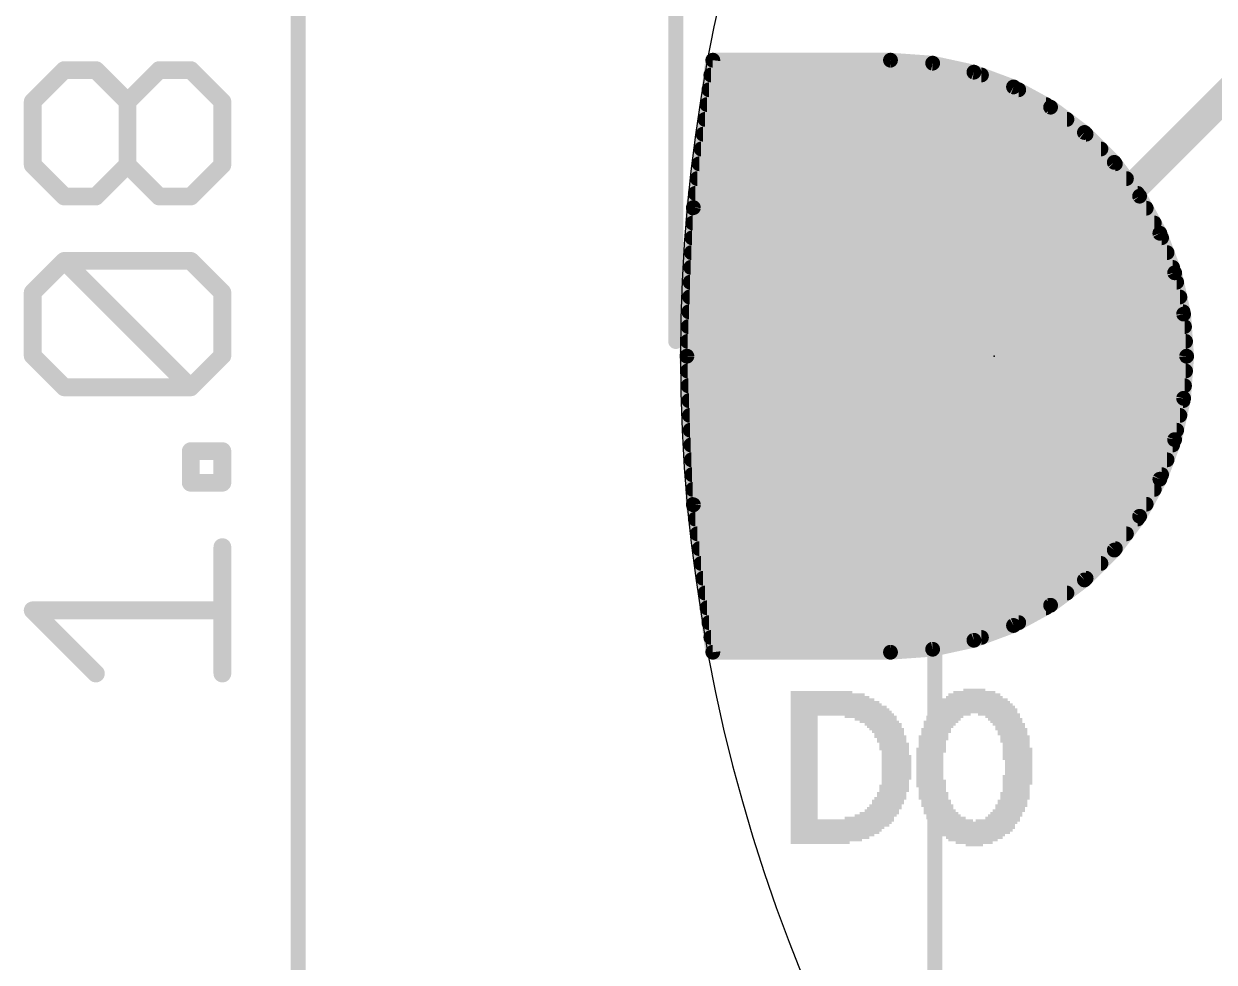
# Model space of a CAD drawing. Extents: x -19.6 to 14, y -19.9 to 18.9.
# Drawn here: x -19.63 to -9.42, y -5.2 to 2.85 of the extents above; entities that cross this region are included whole.
import ezdxf

# ---------------------------------------------------------------- set-up
doc = ezdxf.new("R2010")
doc.units = 0
for name, color, linetype in [('1', 12, 'CONTINUOUS'), ('16', 132, 'CONTINUOUS'), ('17', 110, 'CONTINUOUS'), ('20', 53, 'CONTINUOUS'), ('21', 40, 'CONTINUOUS'), ('23', 53, 'CONTINUOUS'), ('47', 253, 'CONTINUOUS')]:
    doc.layers.add(name, color=color, linetype=linetype)

# ---------------------------------------------------------------- blocks, each defined once
blk = doc.blocks.new('ROUNDP')
at = {"const_width": 0.5}
blk.add_lwpolyline([(0, -0.25, 1), (0, 0.25, 1), (0, -0.25)], format="xyb", dxfattribs=at)
blk = doc.blocks.new('RECT')
blk.add_solid([(-0.5, -0.5), (0.5, -0.5), (-0.5, 0.5), (0.5, 0.5)])

msp = doc.modelspace()

# ---------------------------------------------------------------- linework, layer by layer
at = {"layer": '1'}
for points, const_width in [([(-9.017, 2.54), (-11.557, 0)], 0.254), ([(-13.716, 2.54), (-13.8826, 1.2749)], 0.127), ([(-12.192, 2.54), (-13.716, 2.54)], 0.127), ([(-11.8305, 2.5141), (-12.192, 2.54)], 0.127), ([(-11.4764, 2.4371), (-11.8305, 2.5141)], 0.127), ([(-13.7327, 2.413), (-11.4118, 2.413)], 0.127), ([(-11.1368, 2.3105), (-11.4764, 2.4371)], 0.127), ([(-13.7494, 2.286), (-11.092, 2.286)], 0.127), ([(-10.8188, 2.1368), (-11.1368, 2.3105)], 0.127), ([(-13.7662, 2.159), (-10.8595, 2.159)], 0.127), ([(-10.5287, 1.9196), (-10.8188, 2.1368)], 0.127), ([(-13.7829, 2.032), (-10.6788, 2.032)], 0.127), ([(-13.7996, 1.905), (-10.5141, 1.905)], 0.127), ([(-10.2724, 1.6633), (-10.5287, 1.9196)], 0.127), ([(-13.8163, 1.778), (-10.3871, 1.778)], 0.127), ([(-13.833, 1.651), (-10.2632, 1.651)], 0.127), ([(-10.0552, 1.3732), (-10.2724, 1.6633)], 0.127), ([(-13.8498, 1.524), (-10.1681, 1.524)], 0.127), ([(-13.8665, 1.397), (-10.073, 1.397)], 0.127), ([(-9.8815, 1.0552), (-10.0552, 1.3732)], 0.127), ([(-13.8826, 1.2749), (-13.9382, 0)], 0.127), ([(-13.8828, 1.27), (-9.9988, 1.27)], 0.127), ([(-13.8883, 1.143), (-9.9295, 1.143)], 0.127), ([(-13.8939, 1.016), (-9.8669, 1.016)], 0.127), ([(-9.7549, 0.7156), (-9.8815, 1.0552)], 0.127), ([(-13.8994, 0.889), (-9.8196, 0.889)], 0.127), ([(-13.905, 0.762), (-9.7722, 0.762)], 0.127), ([(-9.6779, 0.3615), (-9.7549, 0.7156)], 0.127), ([(-13.9105, 0.635), (-9.7374, 0.635)], 0.127), ([(-13.916, 0.508), (-9.7097, 0.508)], 0.127), ([(-13.9216, 0.381), (-9.6821, 0.381)], 0.127), ([(-9.652, 0), (-9.6779, 0.3615)], 0.127), ([(-13.9271, 0.254), (-9.6702, 0.254)], 0.127), ([(-13.9327, 0.127), (-9.6611, 0.127)], 0.127), ([(-11.557, 0), (-11.811, 0)], 0.254), ([(-13.9382, 0), (-13.8826, -1.2749)], 0.127), ([(-13.9382, 0), (-9.652, 0)], 0.127), ([(-9.6779, -0.3615), (-9.652, 0)], 0.127), ([(-13.9327, -0.127), (-9.6611, -0.127)], 0.127), ([(-13.9271, -0.254), (-9.6702, -0.254)], 0.127), ([(-9.7549, -0.7156), (-9.6779, -0.3615)], 0.127), ([(-13.9216, -0.381), (-9.6821, -0.381)], 0.127), ([(-13.916, -0.508), (-9.7097, -0.508)], 0.127), ([(-13.9105, -0.635), (-9.7374, -0.635)], 0.127), ([(-13.905, -0.762), (-9.7722, -0.762)], 0.127), ([(-9.8815, -1.0552), (-9.7549, -0.7156)], 0.127), ([(-13.8994, -0.889), (-9.8196, -0.889)], 0.127), ([(-13.8939, -1.016), (-9.8669, -1.016)], 0.127), ([(-10.0552, -1.3732), (-9.8815, -1.0552)], 0.127), ([(-13.8883, -1.143), (-9.9295, -1.143)], 0.127), ([(-13.8828, -1.27), (-9.9989, -1.27)], 0.127), ([(-13.8826, -1.2749), (-13.716, -2.54)], 0.127), ([(-10.2724, -1.6633), (-10.0552, -1.3732)], 0.127), ([(-13.8665, -1.397), (-10.073, -1.397)], 0.127), ([(-13.8498, -1.524), (-10.1681, -1.524)], 0.127), ([(-13.833, -1.651), (-10.2632, -1.651)], 0.127), ([(-10.5287, -1.9196), (-10.2724, -1.6633)], 0.127), ([(-13.8163, -1.778), (-10.3871, -1.778)], 0.127), ([(-13.7996, -1.905), (-10.5141, -1.905)], 0.127), ([(-10.8188, -2.1368), (-10.5287, -1.9196)], 0.127), ([(-13.7829, -2.032), (-10.6788, -2.032)], 0.127), ([(-13.7662, -2.159), (-10.8595, -2.159)], 0.127), ([(-11.1368, -2.3105), (-10.8188, -2.1368)], 0.127), ([(-13.7494, -2.286), (-11.092, -2.286)], 0.127), ([(-11.4764, -2.4371), (-11.1368, -2.3105)], 0.127), ([(-13.7327, -2.413), (-11.4118, -2.413)], 0.127), ([(-11.8305, -2.5141), (-11.4764, -2.4371)], 0.127), ([(-13.716, -2.54), (-12.192, -2.54)], 0.127), ([(-13.716, -2.54), (-12.192, -2.54)], 0.127), ([(-12.192, -2.54), (-11.8305, -2.5141)], 0.127)]:
    msp.add_lwpolyline(points, dxfattribs=dict(at, const_width=const_width))
for points, const_width in [([(-13.716, 2.5718, 1), (-13.716, 2.5082)], 0.0635), ([(-13.6845, 2.5359, 1), (-13.7475, 2.5441)], 0.0635), ([(-12.1897, 2.5717, 1), (-12.1943, 2.5083)], 0.0635), ([(-12.192, 2.5082, 1), (-12.192, 2.5718)], 0.0635), ([(-11.8238, 2.5452, 1), (-11.8373, 2.4831)], 0.0635), ([(-11.8328, 2.4825, 1), (-11.8283, 2.5458)], 0.0635), ([(-13.7327, 2.4448, 1), (-13.7327, 2.3813)], 0.0635), ([(-11.4653, 2.4669, 1), (-11.4875, 2.4074)], 0.0635), ([(-11.4831, 2.4061, 1), (-11.4697, 2.4681)], 0.0635), ([(-11.4118, 2.3813, 1), (-11.4118, 2.4448)], 0.0635), ([(-13.7494, 2.3178, 1), (-13.7494, 2.2542)], 0.0635), ([(-11.1216, 2.3383, 1), (-11.1521, 2.2826)], 0.0635), ([(-11.1479, 2.2807, 1), (-11.1258, 2.3402)], 0.0635), ([(-11.092, 2.2542, 1), (-11.092, 2.3178)], 0.0635), ([(-13.7662, 2.1908, 1), (-13.7662, 2.1273)], 0.0635), ([(-10.8595, 2.1273, 1), (-10.8595, 2.1908)], 0.0635), ([(-10.7997, 2.1622, 1), (-10.8378, 2.1114)], 0.0635), ([(-10.834, 2.1089, 1), (-10.8036, 2.1647)], 0.0635), ([(-13.7829, 2.0638, 1), (-13.7829, 2.0002)], 0.0635), ([(-10.6788, 2.0002, 1), (-10.6788, 2.0638)], 0.0635), ([(-13.7996, 1.9367, 1), (-13.7996, 1.8733)], 0.0635), ([(-10.5062, 1.9421, 1), (-10.5511, 1.8972)], 0.0635), ([(-10.5477, 1.8942, 1), (-10.5096, 1.945)], 0.0635), ([(-10.5141, 1.8733, 1), (-10.5141, 1.9367)], 0.0635), ([(-13.8163, 1.8097, 1), (-13.8163, 1.7463)], 0.0635), ([(-10.3871, 1.7463, 1), (-10.3871, 1.8097)], 0.0635), ([(-13.833, 1.6827, 1), (-13.833, 1.6193)], 0.0635), ([(-10.247, 1.6824, 1), (-10.2978, 1.6443)], 0.0635), ([(-10.2948, 1.6409, 1), (-10.2499, 1.6858)], 0.0635), ([(-10.2632, 1.6193, 1), (-10.2632, 1.6827)], 0.0635), ([(-13.8498, 1.5557, 1), (-13.8498, 1.4923)], 0.0635), ([(-10.1681, 1.4923, 1), (-10.1681, 1.5557)], 0.0635), ([(-13.8665, 1.4287, 1), (-13.8665, 1.3653)], 0.0635), ([(-10.0273, 1.3884, 1), (-10.0831, 1.358)], 0.0635), ([(-10.073, 1.3653, 1), (-10.073, 1.4287)], 0.0635), ([(-13.8828, 1.3017, 1), (-13.8828, 1.2383)], 0.0635), ([(-13.8508, 1.2735, 1), (-13.9143, 1.2762)], 0.0635), ([(-10.0806, 1.3542, 1), (-10.0298, 1.3923)], 0.0635), ([(-9.9988, 1.2383, 1), (-9.9988, 1.3017)], 0.0635), ([(-13.914, 1.279, 1), (-13.8511, 1.2707)], 0.0635), ([(-13.8883, 1.1747, 1), (-13.8883, 1.1113)], 0.0635), ([(-9.9295, 1.1113, 1), (-9.9295, 1.1747)], 0.0635), ([(-13.8939, 1.0477, 1), (-13.8939, 0.9843)], 0.0635), ([(-9.8518, 1.0662, 1), (-9.9113, 1.0441)], 0.0635), ([(-9.9094, 1.0399, 1), (-9.8537, 1.0704)], 0.0635), ([(-9.8669, 0.9843, 1), (-9.8669, 1.0477)], 0.0635), ([(-13.8994, 0.9207, 1), (-13.8994, 0.8573)], 0.0635), ([(-9.8196, 0.8573, 1), (-9.8196, 0.9207)], 0.0635), ([(-13.905, 0.7937, 1), (-13.905, 0.7303)], 0.0635), ([(-9.7722, 0.7303, 1), (-9.7722, 0.7937)], 0.0635), ([(-9.7239, 0.7223, 1), (-9.7859, 0.7089)], 0.0635), ([(-9.7846, 0.7045, 1), (-9.7251, 0.7267)], 0.0635), ([(-13.9105, 0.6667, 1), (-13.9105, 0.6033)], 0.0635), ([(-9.7374, 0.6033, 1), (-9.7374, 0.6667)], 0.0635), ([(-13.916, 0.5397, 1), (-13.916, 0.4763)], 0.0635), ([(-9.7097, 0.4763, 1), (-9.7097, 0.5397)], 0.0635), ([(-13.9216, 0.4128, 1), (-13.9216, 0.3493)], 0.0635), ([(-9.6462, 0.3637, 1), (-9.7095, 0.3592)], 0.0635), ([(-9.6821, 0.3493, 1), (-9.6821, 0.4128)], 0.0635), ([(-13.9271, 0.2858, 1), (-13.9271, 0.2223)], 0.0635), ([(-9.7089, 0.3547, 1), (-9.6468, 0.3682)], 0.0635), ([(-9.6702, 0.2223, 1), (-9.6702, 0.2858)], 0.0635), ([(-13.9327, 0.1588, 1), (-13.9327, 0.0953)], 0.0635), ([(-11.811, 0.0635, 1), (-11.811, -0.0635)], 0.127), ([(-11.6019, 0.0449, 1), (-11.5121, -0.0449)], 0.127), ([(-11.557, -0.0635, 1), (-11.557, 0.0635)], 0.127), ([(-9.6611, 0.0953, 1), (-9.6611, 0.1588)], 0.0635), ([(-13.9382, 0.0318, 1), (-13.9382, -0.0318)], 0.0635), ([(-13.9065, 0.0014, 1), (-13.9699, -0.0014)], 0.0635), ([(-13.9699, 0.0014, 1), (-13.9065, -0.0014)], 0.0635), ([(-9.6203, -0.0023, 1), (-9.6837, 0.0023)], 0.0635), ([(-9.6837, -0.0023, 1), (-9.6203, 0.0023)], 0.0635), ([(-9.652, -0.0318, 1), (-9.652, 0.0318)], 0.0635), ([(-13.9327, -0.0953, 1), (-13.9327, -0.1588)], 0.0635), ([(-9.6611, -0.1588, 1), (-9.6611, -0.0953)], 0.0635), ([(-13.9271, -0.2223, 1), (-13.9271, -0.2858)], 0.0635), ([(-9.6702, -0.2858, 1), (-9.6702, -0.2223)], 0.0635), ([(-9.6468, -0.3682, 1), (-9.7089, -0.3547)], 0.0635), ([(-13.9216, -0.3493, 1), (-13.9216, -0.4128)], 0.0635), ([(-9.7095, -0.3592, 1), (-9.6462, -0.3637)], 0.0635), ([(-9.6821, -0.4128, 1), (-9.6821, -0.3493)], 0.0635), ([(-13.916, -0.4763, 1), (-13.916, -0.5397)], 0.0635), ([(-9.7097, -0.5397, 1), (-9.7097, -0.4763)], 0.0635), ([(-13.9105, -0.6033, 1), (-13.9105, -0.6667)], 0.0635), ([(-9.7374, -0.6667, 1), (-9.7374, -0.6033)], 0.0635), ([(-13.905, -0.7303, 1), (-13.905, -0.7937)], 0.0635), ([(-9.7859, -0.7089, 1), (-9.7239, -0.7223)], 0.0635), ([(-9.7251, -0.7267, 1), (-9.7846, -0.7045)], 0.0635), ([(-9.7722, -0.7937, 1), (-9.7722, -0.7303)], 0.0635), ([(-13.8994, -0.8573, 1), (-13.8994, -0.9207)], 0.0635), ([(-9.8196, -0.9207, 1), (-9.8196, -0.8573)], 0.0635), ([(-13.8939, -0.9843, 1), (-13.8939, -1.0477)], 0.0635), ([(-9.9113, -1.0441, 1), (-9.8518, -1.0662)], 0.0635), ([(-9.8537, -1.0704, 1), (-9.9094, -1.0399)], 0.0635), ([(-9.8669, -1.0477, 1), (-9.8669, -0.9843)], 0.0635), ([(-13.8883, -1.1113, 1), (-13.8883, -1.1747)], 0.0635), ([(-9.9295, -1.1747, 1), (-9.9295, -1.1113)], 0.0635), ([(-13.8828, -1.2383, 1), (-13.8828, -1.3017)], 0.0635), ([(-13.8511, -1.2707, 1), (-13.914, -1.279)], 0.0635), ([(-9.9989, -1.3017, 1), (-9.9989, -1.2383)], 0.0635), ([(-13.9143, -1.2762, 1), (-13.8508, -1.2735)], 0.0635), ([(-10.0831, -1.358, 1), (-10.0273, -1.3884)], 0.0635), ([(-10.0298, -1.3923, 1), (-10.0806, -1.3542)], 0.0635), ([(-13.8665, -1.3653, 1), (-13.8665, -1.4287)], 0.0635), ([(-10.073, -1.4287, 1), (-10.073, -1.3653)], 0.0635), ([(-13.8498, -1.4923, 1), (-13.8498, -1.5557)], 0.0635), ([(-10.1681, -1.5557, 1), (-10.1681, -1.4923)], 0.0635), ([(-13.833, -1.6193, 1), (-13.833, -1.6827)], 0.0635), ([(-10.2978, -1.6443, 1), (-10.247, -1.6824)], 0.0635), ([(-10.2499, -1.6858, 1), (-10.2948, -1.6409)], 0.0635), ([(-10.2632, -1.6827, 1), (-10.2632, -1.6193)], 0.0635), ([(-13.8163, -1.7463, 1), (-13.8163, -1.8097)], 0.0635), ([(-10.3871, -1.8097, 1), (-10.3871, -1.7463)], 0.0635), ([(-13.7996, -1.8733, 1), (-13.7996, -1.9367)], 0.0635), ([(-10.5511, -1.8972, 1), (-10.5062, -1.9421)], 0.0635), ([(-10.5096, -1.945, 1), (-10.5477, -1.8942)], 0.0635), ([(-10.5141, -1.9367, 1), (-10.5141, -1.8733)], 0.0635), ([(-13.7829, -2.0002, 1), (-13.7829, -2.0638)], 0.0635), ([(-10.6788, -2.0638, 1), (-10.6788, -2.0002)], 0.0635), ([(-13.7662, -2.1273, 1), (-13.7662, -2.1908)], 0.0635), ([(-10.8595, -2.1908, 1), (-10.8595, -2.1273)], 0.0635), ([(-10.8378, -2.1114, 1), (-10.7997, -2.1622)], 0.0635), ([(-10.8036, -2.1647, 1), (-10.834, -2.1089)], 0.0635), ([(-13.7494, -2.2542, 1), (-13.7494, -2.3178)], 0.0635), ([(-11.092, -2.3178, 1), (-11.092, -2.2542)], 0.0635), ([(-11.1521, -2.2826, 1), (-11.1216, -2.3383)], 0.0635), ([(-11.1258, -2.3402, 1), (-11.1479, -2.2807)], 0.0635), ([(-13.7327, -2.3813, 1), (-13.7327, -2.4448)], 0.0635), ([(-11.4875, -2.4074, 1), (-11.4653, -2.4669)], 0.0635), ([(-11.4697, -2.4681, 1), (-11.4831, -2.4061)], 0.0635), ([(-11.4118, -2.4448, 1), (-11.4118, -2.3813)], 0.0635), ([(-13.716, -2.5082, 1), (-13.716, -2.5718)], 0.0635), ([(-13.716, -2.5082, 1), (-13.716, -2.5718)], 0.0635), ([(-13.7475, -2.5441, 1), (-13.6845, -2.5359)], 0.0635), ([(-12.1943, -2.5083, 1), (-12.1897, -2.5717)], 0.0635), ([(-12.192, -2.5718, 1), (-12.192, -2.5082)], 0.0635), ([(-12.192, -2.5718, 1), (-12.192, -2.5082)], 0.0635), ([(-11.8373, -2.4831, 1), (-11.8238, -2.5452)], 0.0635), ([(-11.8283, -2.5458, 1), (-11.8328, -2.4825)], 0.0635)]:
    msp.add_lwpolyline(points, format="xyb", dxfattribs=dict(at, const_width=const_width))
at = {"layer": '16', "const_width": 0.127}
for points in [[(-13.716, 2.54), (-13.8826, 1.2749)], [(-12.192, 2.54), (-13.716, 2.54)], [(-11.8305, 2.5141), (-12.192, 2.54)], [(-11.4764, 2.4371), (-11.8305, 2.5141)], [(-13.7327, 2.413), (-11.4118, 2.413)], [(-11.1368, 2.3105), (-11.4764, 2.4371)], [(-13.7494, 2.286), (-11.092, 2.286)], [(-10.8188, 2.1368), (-11.1368, 2.3105)], [(-13.7662, 2.159), (-10.8595, 2.159)], [(-10.5287, 1.9196), (-10.8188, 2.1368)], [(-13.7829, 2.032), (-10.6788, 2.032)], [(-13.7996, 1.905), (-10.5141, 1.905)], [(-10.2724, 1.6633), (-10.5287, 1.9196)], [(-13.8163, 1.778), (-10.3871, 1.778)], [(-13.833, 1.651), (-10.2632, 1.651)], [(-10.0552, 1.3732), (-10.2724, 1.6633)], [(-13.8498, 1.524), (-10.1681, 1.524)], [(-13.8665, 1.397), (-10.073, 1.397)], [(-9.8815, 1.0552), (-10.0552, 1.3732)], [(-13.8826, 1.2749), (-13.9382, 0)], [(-13.8828, 1.27), (-9.9988, 1.27)], [(-13.8883, 1.143), (-9.9295, 1.143)], [(-13.8939, 1.016), (-9.8669, 1.016)], [(-9.7549, 0.7156), (-9.8815, 1.0552)], [(-13.8994, 0.889), (-9.8196, 0.889)], [(-13.905, 0.762), (-9.7722, 0.762)], [(-9.6779, 0.3615), (-9.7549, 0.7156)], [(-13.9105, 0.635), (-9.7374, 0.635)], [(-13.916, 0.508), (-9.7097, 0.508)], [(-13.9216, 0.381), (-9.6821, 0.381)], [(-9.652, 0), (-9.6779, 0.3615)], [(-13.9271, 0.254), (-9.6702, 0.254)], [(-13.9327, 0.127), (-9.6611, 0.127)], [(-13.9382, 0), (-13.8826, -1.2749)], [(-13.9382, 0), (-9.652, 0)], [(-9.6779, -0.3615), (-9.652, 0)], [(-13.9327, -0.127), (-9.6611, -0.127)], [(-13.9271, -0.254), (-9.6702, -0.254)], [(-9.7549, -0.7156), (-9.6779, -0.3615)], [(-13.9216, -0.381), (-9.6821, -0.381)], [(-13.916, -0.508), (-9.7097, -0.508)], [(-13.9105, -0.635), (-9.7374, -0.635)], [(-13.905, -0.762), (-9.7722, -0.762)], [(-9.8815, -1.0552), (-9.7549, -0.7156)], [(-13.8994, -0.889), (-9.8196, -0.889)], [(-13.8939, -1.016), (-9.8669, -1.016)], [(-10.0552, -1.3732), (-9.8815, -1.0552)], [(-13.8883, -1.143), (-9.9295, -1.143)], [(-13.8828, -1.27), (-9.9989, -1.27)], [(-13.8826, -1.2749), (-13.716, -2.54)], [(-10.2724, -1.6633), (-10.0552, -1.3732)], [(-13.8665, -1.397), (-10.073, -1.397)], [(-13.8498, -1.524), (-10.1681, -1.524)], [(-13.833, -1.651), (-10.2632, -1.651)], [(-10.5287, -1.9196), (-10.2724, -1.6633)], [(-13.8163, -1.778), (-10.3871, -1.778)], [(-13.7996, -1.905), (-10.5141, -1.905)], [(-10.8188, -2.1368), (-10.5287, -1.9196)], [(-13.7829, -2.032), (-10.6788, -2.032)], [(-13.7662, -2.159), (-10.8595, -2.159)], [(-11.1368, -2.3105), (-10.8188, -2.1368)], [(-13.7494, -2.286), (-11.092, -2.286)], [(-11.4764, -2.4371), (-11.1368, -2.3105)], [(-13.7327, -2.413), (-11.4118, -2.413)], [(-11.8305, -2.5141), (-11.4764, -2.4371)], [(-13.716, -2.54), (-12.192, -2.54)], [(-13.716, -2.54), (-12.192, -2.54)], [(-12.192, -2.54), (-11.8305, -2.5141)]]:
    msp.add_lwpolyline(points, dxfattribs=at)
at = {"layer": '16', "const_width": 0.0635}
for points in [[(-13.716, 2.5718, 1), (-13.716, 2.5082)], [(-13.6845, 2.5359, 1), (-13.7475, 2.5441)], [(-12.1897, 2.5717, 1), (-12.1943, 2.5083)], [(-12.192, 2.5082, 1), (-12.192, 2.5718)], [(-11.8238, 2.5452, 1), (-11.8373, 2.4831)], [(-11.8328, 2.4825, 1), (-11.8283, 2.5458)], [(-13.7327, 2.4448, 1), (-13.7327, 2.3813)], [(-11.4653, 2.4669, 1), (-11.4875, 2.4074)], [(-11.4831, 2.4061, 1), (-11.4697, 2.4681)], [(-11.4118, 2.3813, 1), (-11.4118, 2.4448)], [(-13.7494, 2.3178, 1), (-13.7494, 2.2542)], [(-11.1216, 2.3383, 1), (-11.1521, 2.2826)], [(-11.1479, 2.2807, 1), (-11.1258, 2.3402)], [(-11.092, 2.2542, 1), (-11.092, 2.3178)], [(-13.7662, 2.1908, 1), (-13.7662, 2.1273)], [(-10.8595, 2.1273, 1), (-10.8595, 2.1908)], [(-10.7997, 2.1622, 1), (-10.8378, 2.1114)], [(-10.834, 2.1089, 1), (-10.8036, 2.1647)], [(-13.7829, 2.0638, 1), (-13.7829, 2.0002)], [(-10.6788, 2.0002, 1), (-10.6788, 2.0638)], [(-13.7996, 1.9367, 1), (-13.7996, 1.8733)], [(-10.5062, 1.9421, 1), (-10.5511, 1.8972)], [(-10.5477, 1.8942, 1), (-10.5096, 1.945)], [(-10.5141, 1.8733, 1), (-10.5141, 1.9367)], [(-13.8163, 1.8097, 1), (-13.8163, 1.7463)], [(-10.3871, 1.7463, 1), (-10.3871, 1.8097)], [(-13.833, 1.6827, 1), (-13.833, 1.6193)], [(-10.247, 1.6824, 1), (-10.2978, 1.6443)], [(-10.2948, 1.6409, 1), (-10.2499, 1.6858)], [(-10.2632, 1.6193, 1), (-10.2632, 1.6827)], [(-13.8498, 1.5557, 1), (-13.8498, 1.4923)], [(-10.1681, 1.4923, 1), (-10.1681, 1.5557)], [(-13.8665, 1.4287, 1), (-13.8665, 1.3653)], [(-10.0273, 1.3884, 1), (-10.0831, 1.358)], [(-10.073, 1.3653, 1), (-10.073, 1.4287)], [(-13.8828, 1.3017, 1), (-13.8828, 1.2383)], [(-13.8508, 1.2735, 1), (-13.9143, 1.2762)], [(-10.0806, 1.3542, 1), (-10.0298, 1.3923)], [(-9.9988, 1.2383, 1), (-9.9988, 1.3017)], [(-13.914, 1.279, 1), (-13.8511, 1.2707)], [(-13.8883, 1.1747, 1), (-13.8883, 1.1113)], [(-9.9295, 1.1113, 1), (-9.9295, 1.1747)], [(-13.8939, 1.0477, 1), (-13.8939, 0.9843)], [(-9.8518, 1.0662, 1), (-9.9113, 1.0441)], [(-9.9094, 1.0399, 1), (-9.8537, 1.0704)], [(-9.8669, 0.9843, 1), (-9.8669, 1.0477)], [(-13.8994, 0.9207, 1), (-13.8994, 0.8573)], [(-9.8196, 0.8573, 1), (-9.8196, 0.9207)], [(-13.905, 0.7937, 1), (-13.905, 0.7303)], [(-9.7722, 0.7303, 1), (-9.7722, 0.7937)], [(-9.7239, 0.7223, 1), (-9.7859, 0.7089)], [(-9.7846, 0.7045, 1), (-9.7251, 0.7267)], [(-13.9105, 0.6667, 1), (-13.9105, 0.6033)], [(-9.7374, 0.6033, 1), (-9.7374, 0.6667)], [(-13.916, 0.5397, 1), (-13.916, 0.4763)], [(-9.7097, 0.4763, 1), (-9.7097, 0.5397)], [(-13.9216, 0.4128, 1), (-13.9216, 0.3493)], [(-9.6462, 0.3637, 1), (-9.7095, 0.3592)], [(-9.6821, 0.3493, 1), (-9.6821, 0.4128)], [(-13.9271, 0.2858, 1), (-13.9271, 0.2223)], [(-9.7089, 0.3547, 1), (-9.6468, 0.3682)], [(-9.6702, 0.2223, 1), (-9.6702, 0.2858)], [(-13.9327, 0.1588, 1), (-13.9327, 0.0953)], [(-9.6611, 0.0953, 1), (-9.6611, 0.1588)], [(-13.9382, 0.0318, 1), (-13.9382, -0.0318)], [(-13.9065, 0.0014, 1), (-13.9699, -0.0014)], [(-13.9699, 0.0014, 1), (-13.9065, -0.0014)], [(-9.6203, -0.0023, 1), (-9.6837, 0.0023)], [(-9.6837, -0.0023, 1), (-9.6203, 0.0023)], [(-9.652, -0.0318, 1), (-9.652, 0.0318)], [(-13.9327, -0.0953, 1), (-13.9327, -0.1588)], [(-9.6611, -0.1588, 1), (-9.6611, -0.0953)], [(-13.9271, -0.2223, 1), (-13.9271, -0.2858)], [(-9.6702, -0.2858, 1), (-9.6702, -0.2223)], [(-9.6468, -0.3682, 1), (-9.7089, -0.3547)], [(-13.9216, -0.3493, 1), (-13.9216, -0.4128)], [(-9.7095, -0.3592, 1), (-9.6462, -0.3637)], [(-9.6821, -0.4128, 1), (-9.6821, -0.3493)], [(-13.916, -0.4763, 1), (-13.916, -0.5397)], [(-9.7097, -0.5397, 1), (-9.7097, -0.4763)], [(-13.9105, -0.6033, 1), (-13.9105, -0.6667)], [(-9.7374, -0.6667, 1), (-9.7374, -0.6033)], [(-13.905, -0.7303, 1), (-13.905, -0.7937)], [(-9.7859, -0.7089, 1), (-9.7239, -0.7223)], [(-9.7251, -0.7267, 1), (-9.7846, -0.7045)], [(-9.7722, -0.7937, 1), (-9.7722, -0.7303)], [(-13.8994, -0.8573, 1), (-13.8994, -0.9207)], [(-9.8196, -0.9207, 1), (-9.8196, -0.8573)], [(-13.8939, -0.9843, 1), (-13.8939, -1.0477)], [(-9.9113, -1.0441, 1), (-9.8518, -1.0662)], [(-9.8537, -1.0704, 1), (-9.9094, -1.0399)], [(-9.8669, -1.0477, 1), (-9.8669, -0.9843)], [(-13.8883, -1.1113, 1), (-13.8883, -1.1747)], [(-9.9295, -1.1747, 1), (-9.9295, -1.1113)], [(-13.8828, -1.2383, 1), (-13.8828, -1.3017)], [(-13.8511, -1.2707, 1), (-13.914, -1.279)], [(-9.9989, -1.3017, 1), (-9.9989, -1.2383)], [(-13.9143, -1.2762, 1), (-13.8508, -1.2735)], [(-10.0831, -1.358, 1), (-10.0273, -1.3884)], [(-10.0298, -1.3923, 1), (-10.0806, -1.3542)], [(-13.8665, -1.3653, 1), (-13.8665, -1.4287)], [(-10.073, -1.4287, 1), (-10.073, -1.3653)], [(-13.8498, -1.4923, 1), (-13.8498, -1.5557)], [(-10.1681, -1.5557, 1), (-10.1681, -1.4923)], [(-13.833, -1.6193, 1), (-13.833, -1.6827)], [(-10.2978, -1.6443, 1), (-10.247, -1.6824)], [(-10.2499, -1.6858, 1), (-10.2948, -1.6409)], [(-10.2632, -1.6827, 1), (-10.2632, -1.6193)], [(-13.8163, -1.7463, 1), (-13.8163, -1.8097)], [(-10.3871, -1.8097, 1), (-10.3871, -1.7463)], [(-13.7996, -1.8733, 1), (-13.7996, -1.9367)], [(-10.5511, -1.8972, 1), (-10.5062, -1.9421)], [(-10.5096, -1.945, 1), (-10.5477, -1.8942)], [(-10.5141, -1.9367, 1), (-10.5141, -1.8733)], [(-13.7829, -2.0002, 1), (-13.7829, -2.0638)], [(-10.6788, -2.0638, 1), (-10.6788, -2.0002)], [(-13.7662, -2.1273, 1), (-13.7662, -2.1908)], [(-10.8595, -2.1908, 1), (-10.8595, -2.1273)], [(-10.8378, -2.1114, 1), (-10.7997, -2.1622)], [(-10.8036, -2.1647, 1), (-10.834, -2.1089)], [(-13.7494, -2.2542, 1), (-13.7494, -2.3178)], [(-11.092, -2.3178, 1), (-11.092, -2.2542)], [(-11.1521, -2.2826, 1), (-11.1216, -2.3383)], [(-11.1258, -2.3402, 1), (-11.1479, -2.2807)], [(-13.7327, -2.3813, 1), (-13.7327, -2.4448)], [(-11.4875, -2.4074, 1), (-11.4653, -2.4669)], [(-11.4697, -2.4681, 1), (-11.4831, -2.4061)], [(-11.4118, -2.4448, 1), (-11.4118, -2.3813)], [(-13.716, -2.5082, 1), (-13.716, -2.5718)], [(-13.716, -2.5082, 1), (-13.716, -2.5718)], [(-13.7475, -2.5441, 1), (-13.6845, -2.5359)], [(-12.1943, -2.5083, 1), (-12.1897, -2.5717)], [(-12.192, -2.5718, 1), (-12.192, -2.5082)], [(-12.192, -2.5718, 1), (-12.192, -2.5082)], [(-11.8373, -2.4831, 1), (-11.8238, -2.5452)], [(-11.8283, -2.5458, 1), (-11.8328, -2.4825)]]:
    msp.add_lwpolyline(points, format="xyb", dxfattribs=at)
at = {"layer": '20'}
msp.add_arc((0, -0.0023), 13.9929, 105.8, 74.2, dxfattribs=at)
at = {"layer": '23'}
msp.add_point((-11.303, 0), dxfattribs=at)
at = {"layer": '47'}
for points, const_width in [([(-14.0335, 0.127), (-14.0335, 18.5235)], 0.13), ([(-17.272, -13.9685), (-17.272, 13.3335)], 0.13), ([(-19.5497, 2.1837), (-19.2785, 2.4549)], 0.1524), ([(-19.2785, 2.4549), (-19.0074, 2.4549)], 0.1524), ([(-19.0074, 2.4549), (-18.7362, 2.1837)], 0.1524), ([(-18.7362, 2.1837), (-18.465, 2.4549)], 0.1524), ([(-18.465, 2.4549), (-18.1939, 2.4549)], 0.1524), ([(-18.1939, 2.4549), (-17.9227, 2.1837)], 0.1524), ([(-19.5497, 1.6414), (-19.5497, 2.1837)], 0.1524), ([(-18.7362, 1.6414), (-18.7362, 2.1837)], 0.1524), ([(-17.9227, 2.1837), (-17.9227, 1.6414)], 0.1524), ([(-19.2785, 1.3702), (-19.5497, 1.6414)], 0.1524), ([(-18.7362, 1.6414), (-19.0074, 1.3702)], 0.1524), ([(-18.465, 1.3702), (-18.7362, 1.6414)], 0.1524), ([(-17.9227, 1.6414), (-18.1939, 1.3702)], 0.1524), ([(-19.0074, 1.3702), (-19.2785, 1.3702)], 0.1524), ([(-18.1939, 1.3702), (-18.465, 1.3702)], 0.1524), ([(-19.5497, 0.5465), (-19.2785, 0.8177)], 0.1524), ([(-19.2785, 0.8177), (-18.1939, 0.8177)], 0.1524), ([(-18.1939, -0.267), (-19.2785, 0.8177)], 0.1524), ([(-18.1939, 0.8177), (-17.9227, 0.5465)], 0.1524), ([(-19.5497, 0.0042), (-19.5497, 0.5465)], 0.1524), ([(-17.9227, 0.5465), (-17.9227, 0.0042)], 0.1524), ([(-19.2785, -0.267), (-19.5497, 0.0042)], 0.1524), ([(-17.9227, 0.0042), (-18.1939, -0.267)], 0.1524), ([(-11.811, 0), (-11.811, -19.7935)], 0.13), ([(-18.1939, -0.267), (-19.2785, -0.267)], 0.1524), ([(-18.1939, -1.0855), (-18.1939, -0.8144)], 0.1524), ([(-18.1939, -0.8144), (-17.9227, -0.8144)], 0.1524), ([(-17.9227, -0.8144), (-17.9227, -1.0855)], 0.1524), ([(-17.9227, -1.0855), (-18.1939, -1.0855)], 0.1524), ([(-17.9227, -2.7227), (-17.9227, -1.638)], 0.1524), ([(-19.0074, -2.7227), (-19.5497, -2.1804)], 0.1524), ([(-19.5497, -2.1804), (-17.9227, -2.1804)], 0.1524)]:
    msp.add_lwpolyline(points, dxfattribs=dict(at, const_width=const_width))
for points, const_width in [([(-19.2785, 2.493, 1), (-19.2785, 2.4168)], 0.0762), ([(-19.2516, 2.4279, 1), (-19.3055, 2.4818)], 0.0762), ([(-18.9804, 2.4818, 1), (-19.0343, 2.4279)], 0.0762), ([(-19.0074, 2.4168, 1), (-19.0074, 2.493)], 0.0762), ([(-18.465, 2.493, 1), (-18.465, 2.4168)], 0.0762), ([(-18.4381, 2.4279, 1), (-18.492, 2.4818)], 0.0762), ([(-18.1669, 2.4818, 1), (-18.2208, 2.4279)], 0.0762), ([(-18.1939, 2.4168, 1), (-18.1939, 2.493)], 0.0762), ([(-19.5116, 2.1837, 1), (-19.5878, 2.1837)], 0.0762), ([(-19.5766, 2.2106, 1), (-19.5227, 2.1568)], 0.0762), ([(-18.6981, 2.1837, 1), (-18.7743, 2.1837)], 0.0762), ([(-18.7631, 2.2106, 1), (-18.7093, 2.1568)], 0.0762), ([(-18.7631, 2.1568, 1), (-18.7093, 2.2106)], 0.0762), ([(-17.8846, 2.1837, 1), (-17.9608, 2.1837)], 0.0762), ([(-17.9496, 2.1568, 1), (-17.8958, 2.2106)], 0.0762), ([(-19.5227, 1.6683, 1), (-19.5766, 1.6144)], 0.0762), ([(-19.5878, 1.6414, 1), (-19.5116, 1.6414)], 0.0762), ([(-18.7093, 1.6683, 1), (-18.7631, 1.6144)], 0.0762), ([(-18.7743, 1.6414, 1), (-18.6981, 1.6414)], 0.0762), ([(-18.7093, 1.6144, 1), (-18.7631, 1.6683)], 0.0762), ([(-17.9608, 1.6414, 1), (-17.8846, 1.6414)], 0.0762), ([(-17.8958, 1.6144, 1), (-17.9496, 1.6683)], 0.0762), ([(-19.2785, 1.4083, 1), (-19.2785, 1.3321)], 0.0762), ([(-19.3055, 1.3433, 1), (-19.2516, 1.3971)], 0.0762), ([(-19.0343, 1.3971, 1), (-18.9804, 1.3433)], 0.0762), ([(-19.0074, 1.3321, 1), (-19.0074, 1.4083)], 0.0762), ([(-18.465, 1.4083, 1), (-18.465, 1.3321)], 0.0762), ([(-18.492, 1.3433, 1), (-18.4381, 1.3971)], 0.0762), ([(-18.2208, 1.3971, 1), (-18.1669, 1.3433)], 0.0762), ([(-18.1939, 1.3321, 1), (-18.1939, 1.4083)], 0.0762), ([(-19.2785, 0.8558, 1), (-19.2785, 0.7796)], 0.0762), ([(-19.2516, 0.8446, 1), (-19.3055, 0.7908)], 0.0762), ([(-19.2516, 0.7908, 1), (-19.3055, 0.8446)], 0.0762), ([(-18.1669, 0.8446, 1), (-18.2208, 0.7908)], 0.0762), ([(-18.1939, 0.7796, 1), (-18.1939, 0.8558)], 0.0762), ([(-19.5116, 0.5465, 1), (-19.5878, 0.5465)], 0.0762), ([(-17.8846, 0.5465, 1), (-17.9608, 0.5465)], 0.0762), ([(-19.5766, 0.5735, 1), (-19.5227, 0.5196)], 0.0762), ([(-17.9496, 0.5196, 1), (-17.8958, 0.5735)], 0.0762), ([(-14.066, 0.127, 1), (-14.001, 0.127)], 0.065), ([(-19.5878, 0.0042, 1), (-19.5116, 0.0042)], 0.0762), ([(-19.5227, 0.0311, 1), (-19.5766, -0.0227)], 0.0762), ([(-17.9608, 0.0042, 1), (-17.8846, 0.0042)], 0.0762), ([(-17.8958, -0.0227, 1), (-17.9496, 0.0311)], 0.0762), ([(-11.7785, 0, 1), (-11.8435, 0)], 0.065), ([(-19.2785, -0.2289, 1), (-19.2785, -0.3051)], 0.0762), ([(-19.3055, -0.2939, 1), (-19.2516, -0.24)], 0.0762), ([(-18.2208, -0.24, 1), (-18.1669, -0.2939)], 0.0762), ([(-18.2208, -0.2939, 1), (-18.1669, -0.24)], 0.0762), ([(-18.1939, -0.3051, 1), (-18.1939, -0.2289)], 0.0762), ([(-18.1558, -0.8144, 1), (-18.232, -0.8144)], 0.0762), ([(-18.1939, -0.7763, 1), (-18.1939, -0.8525)], 0.0762), ([(-17.8846, -0.8144, 1), (-17.9608, -0.8144)], 0.0762), ([(-17.9227, -0.8525, 1), (-17.9227, -0.7763)], 0.0762), ([(-18.1939, -1.0474, 1), (-18.1939, -1.1236)], 0.0762), ([(-17.9227, -1.1236, 1), (-17.9227, -1.0474)], 0.0762), ([(-18.232, -1.0855, 1), (-18.1558, -1.0855)], 0.0762), ([(-17.9608, -1.0855, 1), (-17.8846, -1.0855)], 0.0762), ([(-17.8846, -1.638, 1), (-17.9608, -1.638)], 0.0762), ([(-19.5227, -2.1534, 1), (-19.5766, -2.2073)], 0.0762), ([(-19.5497, -2.1423, 1), (-19.5497, -2.2185)], 0.0762), ([(-17.9227, -2.2185, 1), (-17.9227, -2.1423)], 0.0762), ([(-19.0343, -2.7496, 1), (-18.9804, -2.6957)], 0.0762), ([(-17.9608, -2.7227, 1), (-17.8846, -2.7227)], 0.0762)]:
    msp.add_lwpolyline(points, format="xyb", dxfattribs=dict(at, const_width=const_width))

# ---------------------------------------------------------------- block references
at = {"layer": '17', "xscale": 4.216, "yscale": 4.216, "rotation": 90}
msp.add_blockref('ROUNDP', (-11.811, 0), dxfattribs=at)
msp.add_blockref('ROUNDP', (-11.811, 0), dxfattribs=at)
at = {"layer": '21', "yscale": 0.0212}
for p, xscale in [((-11.4733, -2.8619), 0.1904), ((-12.7851, -2.8831), 0.529), ((-12.7111, -2.9254), 0.6771), ((-12.6899, -2.9466), 0.7194), ((-12.6688, -2.9677), 0.7617), ((-12.7322, -2.9043), 0.6347), ((-11.4733, -2.9677), 0.6136), ((-11.4733, -2.9466), 0.5713), ((-11.4733, -2.9254), 0.4866), ((-11.4733, -2.9043), 0.4443), ((-11.4733, -2.8831), 0.3597), ((-12.6582, -2.9889), 0.7829), ((-12.637, -3.0101), 0.8252), ((-12.6265, -3.0312), 0.8463), ((-12.6159, -3.0524), 0.8675), ((-12.6053, -3.0735), 0.8886), ((-11.6849, -3.0735), 0.3597), ((-11.4733, -3.0312), 0.7405), ((-11.4733, -3.0524), 0.7405), ((-11.4733, -3.0101), 0.6982), ((-11.4733, -2.9889), 0.6559), ((-11.2618, -3.0735), 0.3597), ((-12.9332, -3.0947), 0.2327), ((-12.9332, -3.1158), 0.2327), ((-12.9332, -3.137), 0.2327), ((-12.9332, -3.1582), 0.2327), ((-12.362, -3.0947), 0.4443), ((-12.3197, -3.1158), 0.3597), ((-12.2879, -3.137), 0.3385), ((-12.2562, -3.1582), 0.3174), ((-11.759, -3.137), 0.2962), ((-11.7695, -3.1582), 0.2751), ((-11.7272, -3.0947), 0.3174), ((-11.7378, -3.1158), 0.2962), ((-11.23, -3.0947), 0.2962), ((-11.2089, -3.1158), 0.2962), ((-11.1983, -3.137), 0.2751), ((-11.1771, -3.1582), 0.2751), ((-12.9332, -3.1793), 0.2327), ((-12.9332, -3.2005), 0.2327), ((-12.9332, -3.2216), 0.2327), ((-12.9332, -3.2428), 0.2327), ((-12.9332, -3.264), 0.2327), ((-12.2456, -3.1793), 0.2962), ((-12.2244, -3.2005), 0.2962), ((-12.2139, -3.2216), 0.2751), ((-12.2033, -3.2428), 0.2539), ((-12.1927, -3.264), 0.2751), ((-11.8224, -3.264), 0.2539), ((-11.8013, -3.2005), 0.2539), ((-11.8013, -3.2216), 0.2539), ((-11.8119, -3.2428), 0.2327), ((-11.7801, -3.1793), 0.2539), ((-11.156, -3.2005), 0.2751), ((-11.1665, -3.1793), 0.2539), ((-11.1454, -3.2216), 0.2539), ((-11.1454, -3.2428), 0.2539), ((-11.1242, -3.264), 0.2539), ((-12.9332, -3.2851), 0.2327), ((-12.9332, -3.3063), 0.2327), ((-12.9332, -3.3274), 0.2327), ((-12.9332, -3.3486), 0.2327), ((-12.9332, -3.3697), 0.2327), ((-12.1821, -3.2851), 0.2539), ((-12.1821, -3.3063), 0.2539), ((-12.161, -3.3274), 0.2539), ((-12.161, -3.3486), 0.2539), ((-12.161, -3.3697), 0.2539), ((-11.8436, -3.3697), 0.2539), ((-11.8224, -3.2851), 0.2539), ((-11.833, -3.3063), 0.2327), ((-11.833, -3.3274), 0.2327), ((-11.833, -3.3486), 0.2327), ((-11.1242, -3.2851), 0.2539), ((-11.1242, -3.3063), 0.2539), ((-11.1031, -3.3697), 0.2539), ((-11.1136, -3.3274), 0.2327), ((-11.1136, -3.3486), 0.2327), ((-12.9332, -3.3909), 0.2327), ((-12.9332, -3.4121), 0.2327), ((-12.9332, -3.4332), 0.2327), ((-12.9332, -3.4544), 0.2327), ((-12.9332, -3.4755), 0.2327), ((-12.1504, -3.3909), 0.2327), ((-12.1504, -3.4121), 0.2327), ((-12.1398, -3.4332), 0.2539), ((-12.1398, -3.4544), 0.2539), ((-12.1398, -3.4755), 0.2539), ((-11.8436, -3.3909), 0.2539), ((-11.8542, -3.4121), 0.2327), ((-11.8542, -3.4332), 0.2327), ((-11.8542, -3.4544), 0.2327), ((-11.8542, -3.4755), 0.2327), ((-11.1031, -3.3909), 0.2539), ((-11.1031, -3.4121), 0.2539), ((-11.1031, -3.4332), 0.2539), ((-11.1031, -3.4544), 0.2539), ((-11.0925, -3.4755), 0.2327), ((-12.9332, -3.4967), 0.2327), ((-12.9332, -3.5178), 0.2327), ((-12.9332, -3.539), 0.2327), ((-12.9332, -3.5602), 0.2327), ((-12.9332, -3.5813), 0.2327), ((-12.1398, -3.4967), 0.2539), ((-12.1398, -3.5178), 0.2539), ((-12.1398, -3.539), 0.2539), ((-12.1398, -3.5602), 0.2539), ((-12.1398, -3.5813), 0.2539), ((-11.8542, -3.4967), 0.2327), ((-11.8542, -3.5178), 0.2327), ((-11.8542, -3.539), 0.2327), ((-11.8542, -3.5602), 0.2327), ((-11.8542, -3.5813), 0.2327), ((-11.0925, -3.4967), 0.2327), ((-11.0925, -3.5178), 0.2327), ((-11.0925, -3.539), 0.2327), ((-11.0925, -3.5602), 0.2327), ((-11.0925, -3.5813), 0.2327), ((-12.9332, -3.6025), 0.2327), ((-12.9332, -3.6236), 0.2327), ((-12.9332, -3.6448), 0.2327), ((-12.9332, -3.666), 0.2327), ((-12.1398, -3.6025), 0.2539), ((-12.1398, -3.6236), 0.2539), ((-12.1504, -3.6448), 0.2327), ((-12.1504, -3.666), 0.2327), ((-11.8542, -3.6025), 0.2327), ((-11.8542, -3.6236), 0.2327), ((-11.8436, -3.6448), 0.2539), ((-11.8436, -3.666), 0.2539), ((-11.1031, -3.6025), 0.2539), ((-11.1031, -3.6236), 0.2539), ((-11.1031, -3.6448), 0.2539), ((-11.1031, -3.666), 0.2539), ((-12.9332, -3.6871), 0.2327), ((-12.9332, -3.7083), 0.2327), ((-12.9332, -3.7294), 0.2327), ((-12.9332, -3.7506), 0.2327), ((-12.9332, -3.7717), 0.2327), ((-12.1821, -3.7506), 0.2539), ((-12.1821, -3.7717), 0.2539), ((-12.161, -3.6871), 0.2539), ((-12.161, -3.7083), 0.2539), ((-12.161, -3.7294), 0.2539), ((-11.8436, -3.6871), 0.2539), ((-11.833, -3.7083), 0.2327), ((-11.833, -3.7294), 0.2327), ((-11.8224, -3.7506), 0.2539), ((-11.8224, -3.7717), 0.2539), ((-11.1242, -3.7506), 0.2539), ((-11.1242, -3.7717), 0.2539), ((-11.1136, -3.6871), 0.2327), ((-11.1136, -3.7083), 0.2327), ((-11.1136, -3.7294), 0.2327), ((-12.9332, -3.7929), 0.2327), ((-12.9332, -3.8141), 0.2327), ((-12.9332, -3.8352), 0.2327), ((-12.9332, -3.8564), 0.2327), ((-12.9332, -3.8775), 0.2327), ((-12.2456, -3.8775), 0.2962), ((-12.235, -3.8564), 0.2751), ((-12.2139, -3.8141), 0.2751), ((-12.2139, -3.8352), 0.2751), ((-12.1927, -3.7929), 0.2751), ((-11.8224, -3.7929), 0.2539), ((-11.8013, -3.8141), 0.2539), ((-11.8013, -3.8352), 0.2539), ((-11.7907, -3.8564), 0.2751), ((-11.7801, -3.8775), 0.2539), ((-11.156, -3.8564), 0.2751), ((-11.1665, -3.8775), 0.2539), ((-11.1454, -3.8141), 0.2539), ((-11.1454, -3.8352), 0.2539), ((-11.1242, -3.7929), 0.2539), ((-12.6053, -3.9833), 0.8886), ((-12.9332, -3.8987), 0.2327), ((-12.9332, -3.9199), 0.2327), ((-12.9332, -3.941), 0.2327), ((-12.9332, -3.9622), 0.2327), ((-12.3726, -3.9622), 0.4232), ((-12.3197, -3.941), 0.3597), ((-12.2879, -3.9199), 0.3385), ((-12.2668, -3.8987), 0.2962), ((-11.759, -3.9199), 0.2962), ((-11.7695, -3.8987), 0.2751), ((-11.7378, -3.941), 0.2962), ((-11.7167, -3.9622), 0.3385), ((-11.6743, -3.9833), 0.3808), ((-11.2723, -3.9833), 0.3808), ((-11.23, -3.9622), 0.2962), ((-11.2089, -3.941), 0.2962), ((-11.1983, -3.9199), 0.2751), ((-11.1771, -3.8987), 0.2751), ((-12.6582, -4.068), 0.7829), ((-12.6159, -4.0045), 0.8675), ((-12.6265, -4.0256), 0.8463), ((-12.6476, -4.0468), 0.804), ((-12.6688, -4.0891), 0.7617), ((-11.4733, -4.0045), 0.7405), ((-11.4839, -4.0256), 0.7194), ((-11.4733, -4.0468), 0.6982), ((-11.4733, -4.068), 0.6559), ((-11.4733, -4.0891), 0.6136), ((-12.6899, -4.1103), 0.7194), ((-12.7111, -4.1314), 0.6771), ((-12.7428, -4.1526), 0.6136), ((-12.7957, -4.1738), 0.5078), ((-11.4839, -4.1103), 0.5501), ((-11.4733, -4.1314), 0.4866), ((-11.4839, -4.1526), 0.4232), ((-11.4733, -4.1738), 0.3174), ((-11.4733, -4.1949), 0.1481)]:
    msp.add_blockref('RECT', p, dxfattribs=dict(at, xscale=xscale))

doc.saveas('drawing.dxf')
